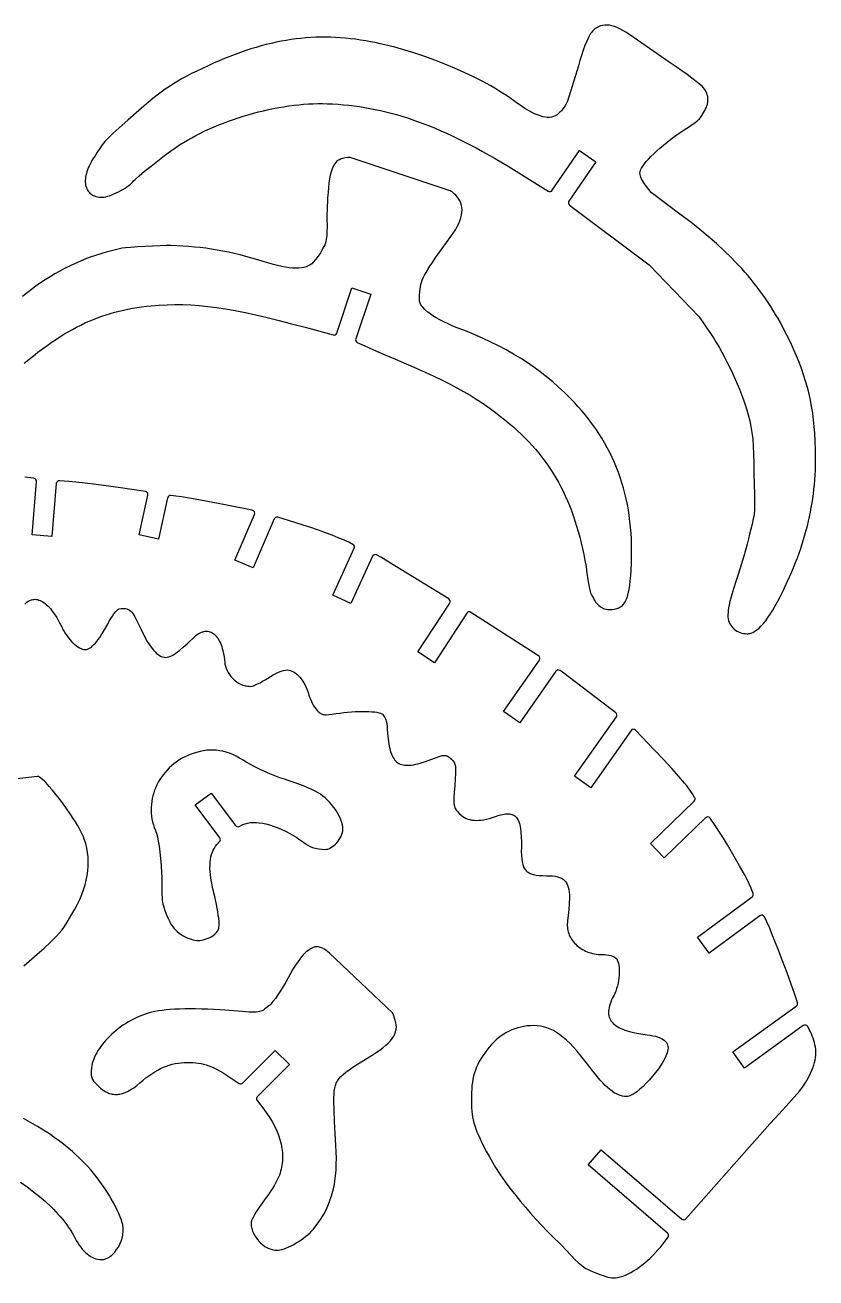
# Model space of a CAD drawing. Header units: millimetres. Extents: x 380 to 708, y 204 to 341.
# Drawn here: x 628.6 to 708.2, y 203.7 to 329.8 of the extents above; entities that cross this region are included whole.
import ezdxf

# ---------------------------------------------------------------- set-up
doc = ezdxf.new("R2010")
doc.units = ezdxf.units.MM

msp = doc.modelspace()

# ---------------------------------------------------------------- linework, layer by layer
at = {"flags": 128}
for points in [[(701.228551, 268.547797), (701.330391, 268.551619), (701.432385, 268.563136), (701.534598, 268.582429), (701.637098, 268.609574), (701.843223, 268.687741), (702.051294, 268.798267), (702.261844, 268.941781), (702.475406, 269.118914), (702.692514, 269.330297), (702.9137, 269.576558), (703.139499, 269.858328), (703.370443, 270.176238), (703.607067, 270.530917), (703.849902, 270.922995), (704.099484, 271.353102), (704.356344, 271.821869), (704.621017, 272.329925), (704.894036, 272.877901), (705.350671, 273.842775), (705.77075, 274.79281), (706.154831, 275.73061), (706.333546, 276.195737), (706.50347, 276.658783), (706.664673, 277.120074), (706.817224, 277.579936), (706.961193, 278.038694), (707.096651, 278.496674), (707.223665, 278.954202), (707.342307, 279.411604), (707.452646, 279.869206), (707.554751, 280.327333), (707.648692, 280.786311), (707.734538, 281.246466), (707.81236, 281.708124), (707.882227, 282.171611), (707.944208, 282.637252), (707.998374, 283.105373), (708.044793, 283.5763), (708.083537, 284.050359), (708.114673, 284.527876), (708.138272, 285.009176), (708.163137, 285.984429), (708.158689, 286.978726), (708.125486, 287.994672), (708.08476, 288.711069), (708.029184, 289.407513), (707.958032, 290.08671), (707.870577, 290.751367), (707.766093, 291.404188), (707.643855, 292.04788), (707.503135, 292.685149), (707.343208, 293.318701), (707.163347, 293.951241), (706.962826, 294.585476), (706.740919, 295.224111), (706.4969, 295.869853), (706.230043, 296.525408), (705.939621, 297.193481), (705.624907, 297.876778), (705.285177, 298.578005), (704.843357, 299.436657), (704.614501, 299.857213), (704.380052, 300.272259), (704.139789, 300.682047), (703.893489, 301.08683), (703.640931, 301.486859), (703.381894, 301.882386), (703.116155, 302.273663), (702.843494, 302.660944), (702.563687, 303.044479), (702.276515, 303.424521), (701.981754, 303.801322), (701.679184, 304.175134), (701.368582, 304.54621), (701.049728, 304.914801), (700.722398, 305.281159), (700.386373, 305.645537), (700.041429, 306.008187), (699.687346, 306.369361), (698.950873, 307.088289), (698.175181, 307.804338), (697.358498, 308.519525), (696.499048, 309.235867), (695.59506, 309.955382), (694.644759, 310.680085), (691.610338, 312.947907), (691.042346, 313.669992), (690.928248, 313.8251), (690.821806, 313.989243), (690.725347, 314.157437), (690.641202, 314.324701), (690.571701, 314.486052), (690.519172, 314.636507), (690.485947, 314.771084), (690.474354, 314.884799), (690.479178, 314.956631), (690.493522, 315.033878), (690.550029, 315.203853), (690.642377, 315.393195), (690.769072, 315.600376), (690.928616, 315.823866), (691.119513, 316.062136), (691.340267, 316.313656), (691.589382, 316.576898), (691.865362, 316.850331), (692.166709, 317.132427), (692.491929, 317.421656), (692.839523, 317.716489), (693.207998, 318.015397), (693.595855, 318.316851), (694.001599, 318.619321), (694.423733, 318.921277), (694.927021, 319.249759), (695.477126, 319.594925), (695.749726, 319.774858), (696.01002, 319.960273), (696.250004, 320.151609), (696.461676, 320.349302), (696.584211, 320.50087), (696.698179, 320.678746), (696.805377, 320.862041), (696.907598, 321.029865), (697.007206, 321.19221), (697.093331, 321.354458), (697.165974, 321.516359), (697.225138, 321.677665), (697.270826, 321.838126), (697.30304, 321.997496), (697.321782, 322.155523), (697.327055, 322.311961), (697.31886, 322.46656), (697.297201, 322.619071), (697.26208, 322.769246), (697.213498, 322.916836), (697.151458, 323.061592), (697.075964, 323.203265), (696.987016, 323.341607), (696.884617, 323.47637), (696.733386, 323.628385), (696.477469, 323.847887), (696.130679, 324.124516), (695.706829, 324.447914), (695.219729, 324.807721), (694.683194, 325.193579), (694.111034, 325.595128), (693.517063, 326.002009), (689.34706, 328.871666), (689.043076, 329.078982), (688.747874, 329.259928), (688.461515, 329.414502), (688.184062, 329.542702), (687.91558, 329.644524), (687.656129, 329.719967), (687.405773, 329.769028), (687.164575, 329.791704), (686.932597, 329.787993), (686.709903, 329.757893), (686.496555, 329.7014), (686.292615, 329.618512), (686.098147, 329.509228), (685.913214, 329.373543), (685.737877, 329.211457), (685.572201, 329.022965), (685.507704, 328.933136), (685.437904, 328.819361), (685.285052, 328.526841), (685.118961, 328.159142), (684.944949, 327.73), (684.768331, 327.253154), (684.594424, 326.742339), (684.428543, 326.211294), (684.276007, 325.673754), (683.188027, 322.142114), (683.096098, 321.945939), (682.983819, 321.74555), (682.855545, 321.546576), (682.715628, 321.354645), (682.568423, 321.175385), (682.418282, 321.014424), (682.269559, 320.877391), (682.126607, 320.769913), (681.949311, 320.667861), (681.764261, 320.589698), (681.570336, 320.535792), (681.366411, 320.506512), (681.151364, 320.502225), (680.92407, 320.523299), (680.683408, 320.570101), (680.428254, 320.643), (680.157484, 320.742365), (679.869976, 320.868561), (679.564606, 321.021958), (679.240251, 321.202924), (678.895788, 321.411825), (678.530094, 321.649031), (678.142046, 321.914909), (677.730519, 322.209827), (677.38648, 322.45526), (677.027543, 322.699809), (676.654421, 322.943187), (676.267827, 323.185108), (675.868472, 323.425284), (675.457071, 323.663427), (674.600978, 324.132467), (673.705246, 324.589932), (672.775578, 325.033523), (671.817673, 325.460942), (670.837233, 325.869892), (669.839958, 326.258076), (668.831548, 326.623195), (667.817705, 326.962952), (666.804129, 327.275049), (665.796521, 327.557189), (664.800581, 327.807073), (664.308768, 327.919201), (663.82201, 328.022404), (663.34102, 328.116394), (662.86651, 328.200885), (662.349419, 328.283556), (661.836309, 328.355946), (661.326802, 328.417993), (660.820519, 328.469632), (660.317085, 328.5108), (659.81612, 328.541433), (659.317248, 328.561468), (658.820092, 328.57084), (658.324272, 328.569488), (657.829413, 328.557347), (657.335136, 328.534353), (656.841064, 328.500442), (656.346819, 328.455553), (655.852024, 328.39962), (655.356301, 328.33258), (654.859273, 328.254369), (654.360562, 328.164925), (653.859791, 328.064183), (653.356582, 327.952081), (652.850557, 327.828553), (652.341339, 327.693537), (651.828551, 327.54697), (651.311815, 327.388787), (650.790753, 327.218925), (650.264988, 327.037321), (649.734142, 326.84391), (649.197838, 326.63863), (648.655698, 326.421417), (648.107344, 326.192207), (647.5524, 325.950937), (646.990488, 325.697543), (646.421229, 325.431961), (645.85912, 325.161985), (645.335017, 324.902277), (644.843448, 324.649028), (644.378944, 324.398427), (643.936035, 324.146664), (643.509249, 323.88993), (643.093118, 323.624415), (642.682169, 323.346308), (642.270933, 323.051801), (641.853939, 322.737083), (641.425718, 322.398344), (640.980798, 322.031775), (640.513709, 321.633565), (640.018982, 321.199905), (638.924727, 320.210994), (638.355354, 319.709139), (637.735298, 319.174331), (637.426573, 318.900514), (637.129547, 318.62559), (636.852345, 318.351937), (636.603089, 318.081933), (636.473487, 317.923715), (636.34403, 317.74981), (636.088284, 317.373588), (635.841323, 316.990556), (635.608615, 316.638002), (635.467683, 316.426389), (635.337893, 316.217218), (635.219194, 316.010771), (635.111535, 315.807327), (635.014864, 315.607168), (634.929132, 315.410574), (634.854285, 315.217824), (634.790273, 315.029199), (634.737045, 314.84498), (634.694549, 314.665447), (634.662734, 314.49088), (634.641549, 314.321559), (634.630942, 314.157765), (634.630863, 313.999779), (634.64126, 313.84788), (634.662081, 313.702348), (634.693276, 313.563465), (634.734793, 313.431511), (634.786581, 313.306765), (634.848588, 313.189509), (634.920764, 313.080022), (635.003057, 312.978585), (635.095416, 312.885478), (635.19779, 312.800982), (635.310126, 312.725376), (635.432375, 312.658942), (635.564484, 312.601959), (635.706403, 312.554708), (635.85808, 312.51747), (636.019464, 312.490524), (636.190504, 312.47415), (636.371148, 312.46863), (636.516872, 312.479319), (636.685321, 312.510154), (636.872889, 312.55929), (637.075968, 312.624881), (637.290952, 312.705081), (637.514232, 312.798044), (637.742202, 312.901924), (637.971254, 313.014875), (638.197781, 313.135052), (638.418176, 313.260608), (638.628833, 313.389698), (638.826142, 313.520476), (639.006498, 313.651096), (639.166293, 313.779712), (639.30192, 313.904478), (639.409771, 314.023549), (639.496722, 314.117506), (639.636689, 314.25055), (640.051143, 314.614299), (640.604081, 315.075612), (641.24645, 315.595301), (641.929197, 316.134182), (642.603271, 316.653069), (643.219618, 317.112776), (643.729186, 317.474117), (644.114235, 317.728732), (644.512128, 317.9778), (644.922171, 318.221122), (645.343674, 318.458497), (645.775944, 318.689726), (646.218288, 318.914608), (646.670017, 319.132945), (647.130436, 319.344536), (647.598855, 319.549182), (648.074581, 319.746683), (648.556924, 319.936839), (649.045189, 320.11945), (649.538687, 320.294317), (650.036724, 320.46124), (650.53861, 320.620019), (651.043651, 320.770454), (651.551157, 320.912346), (652.060435, 321.045494), (652.570793, 321.1697), (653.08154, 321.284763), (653.591983, 321.390484), (654.10143, 321.486662), (654.609191, 321.573098), (655.114572, 321.649593), (655.616882, 321.715946), (656.115429, 321.771958), (656.60952, 321.817429), (657.098465, 321.85216), (657.581571, 321.875949), (658.058147, 321.888599), (658.5275, 321.889908), (658.988938, 321.879678), (659.534947, 321.855728), (660.077815, 321.822263), (660.618008, 321.779124), (661.155995, 321.726148), (661.69224, 321.663175), (662.227211, 321.590043), (662.761375, 321.506593), (663.295199, 321.412664), (663.829149, 321.308093), (664.363692, 321.192721), (664.899294, 321.066387), (665.436423, 320.928929), (665.975546, 320.780187), (666.517128, 320.62), (667.061637, 320.448207), (667.609539, 320.264647), (668.161302, 320.06916), (668.717392, 319.861584), (669.278275, 319.641758), (669.844419, 319.409522), (670.416291, 319.164714), (670.994356, 318.907174), (671.579082, 318.636742), (672.170936, 318.353255), (672.770384, 318.056553), (673.377892, 317.746476), (673.993929, 317.422862), (674.61896, 317.085551), (675.897873, 316.369192), (677.218366, 315.596112), (681.236231, 313.081666, 0.402623), (681.643163, 313.166847), (684.378231, 317.173963), (686.030121, 316.046461), (683.328838, 312.088843, 0.400655), (683.396158, 311.680066), (691.400396, 305.652679), (696.454072, 300.430089), (697.598681, 298.741738), (697.882588, 298.310556), (698.1664, 297.855312), (698.448772, 297.378914), (698.728358, 296.884269), (699.003813, 296.374283), (699.273789, 295.851864), (699.536942, 295.319917), (699.791925, 294.78135), (700.037392, 294.239069), (700.271998, 293.695982), (700.494397, 293.154994), (700.703243, 292.619014), (700.897189, 292.090948), (701.074891, 291.573701), (701.235002, 291.070183), (701.376176, 290.583298), (701.531724, 289.978647), (701.657889, 289.390763), (701.757531, 288.789995), (701.833515, 288.146691), (701.888702, 287.4312), (701.925955, 286.61387), (701.948135, 285.66505), (701.958106, 284.555089), (701.980758, 283.599123), (702.016255, 282.568088), (702.026965, 282.048288), (702.026661, 281.538365), (702.0106, 281.047866), (701.974042, 280.586339), (701.940841, 280.347505), (701.893963, 280.096237), (701.773111, 279.573692), (701.63935, 279.053294), (701.520546, 278.569636), (701.410242, 278.108481), (701.270211, 277.569928), (700.923843, 276.338762), (700.527201, 275.032409), (700.324326, 274.39987), (700.126041, 273.807136), (699.939922, 273.1684), (699.732601, 272.481363), (699.632357, 272.133785), (699.540453, 271.790996), (699.461435, 271.458617), (699.399852, 271.14227), (699.368449, 270.919108), (699.345746, 270.676941), (699.334676, 270.434134), (699.338172, 270.209048), (699.358299, 270.033324), (699.397783, 269.86402), (699.455277, 269.701814), (699.529434, 269.547385), (699.618906, 269.401411), (699.722346, 269.264571), (699.838406, 269.137544), (699.965739, 269.021007), (700.102998, 268.915639), (700.248836, 268.822119), (700.401904, 268.741126), (700.560856, 268.673337), (700.724344, 268.619431), (700.89102, 268.580087), (701.059538, 268.555982), (701.228551, 268.547797)], [(628.48223, 295.770105), (628.948913, 296.153084), (629.408829, 296.520507), (629.862521, 296.872644), (630.310537, 297.209764), (630.753422, 297.532137), (631.191721, 297.840031), (631.625979, 298.133716), (632.056743, 298.413461), (632.484559, 298.679535), (632.909971, 298.932207), (633.333525, 299.171747), (633.755768, 299.398425), (634.177244, 299.612508), (634.598499, 299.814267), (635.020079, 300.00397), (635.44253, 300.181888), (635.866397, 300.348288), (636.292225, 300.503441), (636.72056, 300.647615), (637.151949, 300.781081), (637.586936, 300.904106), (638.026067, 301.01696), (638.469888, 301.119913), (638.918945, 301.213234), (639.373782, 301.297192), (639.834946, 301.372056), (640.302983, 301.438095), (640.778437, 301.495579), (641.261854, 301.544777), (642.063399, 301.608499), (642.858575, 301.649697), (643.653518, 301.667515), (644.454368, 301.661096), (645.267263, 301.629583), (646.09834, 301.572119), (646.953738, 301.487847), (647.839595, 301.375912), (648.762049, 301.235456), (649.727238, 301.065622), (650.741301, 300.865554), (651.810375, 300.634395), (652.940599, 300.371288), (654.13811, 300.075377), (655.409048, 299.745804), (656.75955, 299.381714), (659.580031, 298.608626, 0.396897), (659.943438, 298.80159), (661.483408, 303.34175), (663.377422, 302.699322), (661.862019, 298.231594, 0.378669), (662.015666, 297.865079), (662.770506, 297.500568), (663.65645, 297.099484), (664.708636, 296.652869), (665.858793, 296.174884), (666.930779, 295.71994), (667.930235, 295.284982), (668.862801, 294.866958), (669.734117, 294.462816), (670.549825, 294.069503), (671.315563, 293.683966), (672.036972, 293.303152), (672.719694, 292.92401), (673.369366, 292.543485), (673.991631, 292.158526), (674.592129, 291.76608), (675.176499, 291.363094), (675.750381, 290.946515), (676.319417, 290.513291), (676.889247, 290.060369), (677.316358, 289.707156), (677.730453, 289.350431), (678.131724, 288.989848), (678.520362, 288.62506), (678.89656, 288.255719), (679.260509, 287.881478), (679.612402, 287.501992), (679.952429, 287.116911), (680.280783, 286.725891), (680.597655, 286.328582), (680.903238, 285.92464), (681.197724, 285.513715), (681.481304, 285.095462), (681.754169, 284.669533), (682.016513, 284.235582), (682.268526, 283.793261), (682.510401, 283.342223), (682.74233, 282.882121), (682.964504, 282.412609), (683.177115, 281.933339), (683.380355, 281.443964), (683.574416, 280.944137), (683.759489, 280.433512), (683.935768, 279.91174), (684.103442, 279.378475), (684.262705, 278.833371), (684.413748, 278.27608), (684.556763, 277.706254), (684.691942, 277.123548), (684.819477, 276.527613), (684.939559, 275.918104), (685.05238, 275.294672), (685.145743, 274.653709), (685.236398, 273.960263), (685.288621, 273.612056), (685.349662, 273.272564), (685.422684, 272.949065), (685.510853, 272.648839), (685.566539, 272.516928), (685.639321, 272.380184), (685.786863, 272.119672), (685.869817, 271.970193), (685.957182, 271.831416), (686.049006, 271.703314), (686.145337, 271.585858), (686.246222, 271.47902), (686.351708, 271.382771), (686.461842, 271.297084), (686.576673, 271.22193), (686.696248, 271.15728), (686.820613, 271.103107), (686.949817, 271.059382), (687.083906, 271.026076), (687.222929, 271.003163), (687.366932, 270.990612), (687.515963, 270.988397), (687.67007, 270.996489)], [(628.534524, 271.536802), (628.646181, 271.640672), (628.75948, 271.731662), (628.874337, 271.809814), (628.990669, 271.875173), (629.10839, 271.927783), (629.227416, 271.967688), (629.347664, 271.994933), (629.469049, 272.00956), (629.591487, 272.011615), (629.714893, 272.001141), (629.839183, 271.978183), (629.964274, 271.942784), (630.09008, 271.894989), (630.216518, 271.834842), (630.343504, 271.762386), (630.470952, 271.677666), (630.59878, 271.580726), (630.726902, 271.47161), (630.855234, 271.350362), (630.983693, 271.217027), (631.112193, 271.071647), (631.240652, 270.914268), (631.497105, 270.563686), (631.752378, 270.165635), (632.005797, 269.720467), (632.256689, 269.228533), (632.378394, 268.990305), (632.508466, 268.760404), (632.645883, 268.539801), (632.789627, 268.329469), (632.938677, 268.130379), (633.092015, 267.943503), (633.248619, 267.769813), (633.407471, 267.61028), (633.567551, 267.465876), (633.727839, 267.337573), (633.887315, 267.226343), (634.04496, 267.133158), (634.199754, 267.058989), (634.350677, 267.004808), (634.496709, 266.971587), (634.636832, 266.960297), (634.748904, 266.970474), (634.865093, 267.000964), (634.985341, 267.0517), (635.109591, 267.122621), (635.237789, 267.21366), (635.369876, 267.324755), (635.505797, 267.45584), (635.645495, 267.606852), (635.788913, 267.777727), (635.935995, 267.968399), (636.086686, 268.178806), (636.240927, 268.408882), (636.559836, 268.927787), (636.892273, 269.5246), (637.046779, 269.805377), (637.205265, 270.075859), (637.363581, 270.328232), (637.517579, 270.554683), (637.66311, 270.747398), (637.796024, 270.898566), (637.912172, 271.000373), (637.962663, 271.030324), (638.007406, 271.045005), (638.243559, 271.075481), (638.453632, 271.086131), (638.640393, 271.076727), (638.806614, 271.047039), (638.955063, 270.996841), (639.088511, 270.925903), (639.209728, 270.833998), (639.321483, 270.720897), (639.426546, 270.586371), (639.527687, 270.430193), (639.627676, 270.252134), (639.729282, 270.051967), (639.948428, 269.58439), (640.207283, 269.025638), (640.374738, 268.681054), (640.540803, 268.358378), (640.705439, 268.057658), (640.868603, 267.778941), (641.030256, 267.522273), (641.190357, 267.287701), (641.348865, 267.075271), (641.505739, 266.885031), (641.660939, 266.717027), (641.814424, 266.571306), (641.966153, 266.447914), (642.116086, 266.346899), (642.264181, 266.268307), (642.410399, 266.212185), (642.554698, 266.178579), (642.697037, 266.167536), (642.861626, 266.181122), (643.030319, 266.219937), (643.202811, 266.281946), (643.378797, 266.365115), (643.557971, 266.467409), (643.740029, 266.586793), (643.924665, 266.721231), (644.111574, 266.86869), (644.49099, 267.194527), (644.875836, 267.548024), (645.65205, 268.272885), (645.787384, 268.388823), (645.921888, 268.49038), (646.05538, 268.577726), (646.187676, 268.651034), (646.318594, 268.710476), (646.447949, 268.756224), (646.575559, 268.78845), (646.701241, 268.807325), (646.824811, 268.813022), (646.946088, 268.805713), (647.064887, 268.785569), (647.181025, 268.752763), (647.294319, 268.707466), (647.404587, 268.649851), (647.511645, 268.580089), (647.61531, 268.498352), (647.715399, 268.404812), (647.811729, 268.299642), (647.904117, 268.183013), (647.992379, 268.055096), (648.076333, 267.916065), (648.155795, 267.766091), (648.230583, 267.605345), (648.300512, 267.434001), (648.365402, 267.252229), (648.425067, 267.060202), (648.479325, 266.858092), (648.527993, 266.64607), (648.570888, 266.424309), (648.607826, 266.19298), (648.663102, 265.702308), (648.690844, 265.497211), (648.739862, 265.287736), (648.809477, 265.076313), (648.899009, 264.865372), (649.007781, 264.657342), (649.135112, 264.454654), (649.280325, 264.259738), (649.44274, 264.075022), (649.621678, 263.902938), (649.81646, 263.745915), (650.026408, 263.606383), (650.250843, 263.486772), (650.489085, 263.389511), (650.740455, 263.317031), (650.870851, 263.290842), (651.004275, 263.27176), (651.140642, 263.260088), (651.279866, 263.25613), (651.40068, 263.273006), (651.562641, 263.321372), (651.75868, 263.397837), (651.981732, 263.49901), (652.224731, 263.621499), (652.480609, 263.761913), (652.742301, 263.916862), (653.00274, 264.082953), (653.267792, 264.249045), (653.542705, 264.403993), (653.819486, 264.544408), (654.090141, 264.666897), (654.346678, 264.76807), (654.581101, 264.844535), (654.785418, 264.892901), (654.951636, 264.909776), (655.112814, 264.897088), (655.275433, 264.859774), (655.438514, 264.798959), (655.601075, 264.715772), (655.762134, 264.611336), (655.92071, 264.486779), (656.075822, 264.343227), (656.226489, 264.181806), (656.371729, 264.003641), (656.510561, 263.80986), (656.642004, 263.601588), (656.765077, 263.379951), (656.878798, 263.146075), (656.982186, 262.901087), (657.074259, 262.646113), (657.154037, 262.382278), (657.220471, 262.169036), (657.303964, 261.948584), (657.401149, 261.727286), (657.50866, 261.511506), (657.623132, 261.307607), (657.741199, 261.121953), (657.859495, 260.960906), (657.974655, 260.83083), (658.145002, 260.671488), (658.225932, 260.606517), (658.306392, 260.550948), (658.388149, 260.50448), (658.472973, 260.466815), (658.562631, 260.437652), (658.658893, 260.416692), (658.763526, 260.403636), (658.8783, 260.398185), (659.145343, 260.408898), (659.47417, 260.446435), (659.878928, 260.508401), (660.26162, 260.566454), (660.647972, 260.616034), (661.034675, 260.657119), (661.41842, 260.689689), (661.7959, 260.713722), (662.163805, 260.729198), (662.518828, 260.736093), (662.85766, 260.734388), (663.176992, 260.724061), (663.473516, 260.705091), (663.743924, 260.677456), (663.984907, 260.641136), (664.193157, 260.596108), (664.365364, 260.542352), (664.498222, 260.479846), (664.548861, 260.445305), (664.588421, 260.408569), (664.668357, 260.311124), (664.737428, 260.209928), (664.796577, 260.104667), (664.846748, 259.995026), (664.888884, 259.880691), (664.923929, 259.761346), (664.976517, 259.506371), (665.01206, 259.227585), (665.038103, 258.922469), (665.091882, 258.223185), (665.151761, 257.693623), (665.230432, 257.220208), (665.277437, 257.004219), (665.329887, 256.801865), (665.38803, 256.613009), (665.452116, 256.437518), (665.522393, 256.275258), (665.599109, 256.126093), (665.682514, 255.98989), (665.772857, 255.866515), (665.870386, 255.755832), (665.97535, 255.657708), (666.087998, 255.572008), (666.208579, 255.498598), (666.337342, 255.437344), (666.474535, 255.38811), (666.620407, 255.350763), (666.775207, 255.325168), (666.939184, 255.311191), (667.112587, 255.308697), (667.295664, 255.317553), (667.488665, 255.337623), (667.691837, 255.368774), (667.905431, 255.410871), (668.129694, 255.463779), (668.364876, 255.527364), (668.868991, 255.686029), (669.419765, 255.885791), (669.902504, 256.068591), (670.274963, 256.200085), (670.559638, 256.281022), (670.676087, 256.302766), (670.779026, 256.312152), (670.871267, 256.309274), (670.955621, 256.294227), (671.034902, 256.267102), (671.11192, 256.227995), (671.270417, 256.114208), (671.453608, 255.953614), (671.621626, 255.789044), (671.689946, 255.707712), (671.748351, 255.623093), (671.797248, 255.532245), (671.837047, 255.432228), (671.868153, 255.3201), (671.890976, 255.192919), (671.905924, 255.047744), (671.913404, 254.881634), (671.907592, 254.474842), (671.876804, 253.949011), (671.824303, 253.280611), (671.768914, 252.584787), (671.736711, 252.045126), (671.730895, 251.824638), (671.732786, 251.632128), (671.743018, 251.463911), (671.762229, 251.316297), (671.791055, 251.1856), (671.830132, 251.068133), (671.880098, 250.960208), (671.941588, 250.858138), (672.015238, 250.758235), (672.101686, 250.656813), (672.31552, 250.434662), (672.467472, 250.29493), (672.627596, 250.171695), (672.796258, 250.064928), (672.973826, 249.974603), (673.160669, 249.900692), (673.357152, 249.843167), (673.563644, 249.802), (673.780513, 249.777164), (674.008126, 249.768632), (674.24685, 249.776376), (674.497054, 249.800367), (674.759104, 249.84058), (675.033368, 249.896985), (675.320214, 249.969556), (675.620009, 250.058265), (675.933121, 250.163083), (676.306256, 250.283738), (676.645576, 250.369195), (676.802942, 250.398261), (676.952318, 250.417971), (677.093858, 250.42814), (677.227717, 250.428584), (677.354049, 250.419116), (677.473008, 250.399551), (677.58475, 250.369705), (677.689429, 250.329392), (677.787199, 250.278427), (677.878215, 250.216624), (677.962631, 250.143798), (678.040602, 250.059764), (678.112281, 249.964336), (678.177825, 249.85733), (678.237387, 249.73856), (678.291121, 249.607841), (678.339183, 249.464987), (678.381726, 249.309814), (678.418905, 249.142136), (678.450875, 248.961767), (678.499805, 248.562218), (678.529752, 248.109685), (678.54195, 247.602685), (678.537637, 247.039737), (678.534672, 246.622599), (678.544974, 246.246675), (678.570307, 245.909993), (678.612435, 245.610578), (678.673122, 245.346458), (678.710976, 245.227016), (678.754131, 245.115658), (678.802807, 245.012137), (678.857226, 244.916205), (678.917607, 244.827618), (678.98417, 244.746127), (679.057137, 244.671486), (679.136728, 244.603448), (679.223163, 244.541767), (679.316663, 244.486196), (679.417448, 244.436489), (679.525738, 244.392398), (679.765717, 244.320079), (680.038365, 244.267266), (680.345444, 244.231986), (680.688718, 244.212265), (681.06995, 244.20613), (681.386667, 244.199832), (681.675678, 244.180288), (681.937988, 244.146525), (682.1746, 244.09757), (682.386517, 244.032451), (682.574742, 243.950194), (682.74028, 243.849826), (682.884132, 243.730374), (683.007303, 243.590865), (683.110796, 243.430326), (683.195615, 243.247784), (683.262762, 243.042266), (683.31324, 242.812799), (683.348054, 242.55841), (683.368207, 242.278125), (683.374702, 241.970973), (683.360572, 241.414134), (683.322101, 240.798908), (683.265163, 240.200061), (683.195634, 239.692362), (683.17241, 239.522332), (683.160252, 239.35385), (683.158904, 239.187169), (683.16811, 239.02254), (683.187615, 238.860216), (683.217161, 238.700449), (683.256495, 238.54349), (683.305358, 238.389593), (683.363496, 238.239007), (683.430653, 238.091987), (683.506572, 237.948784), (683.590997, 237.80965), (683.683673, 237.674836), (683.784343, 237.544596), (683.892752, 237.419181), (684.008643, 237.298843), (684.131761, 237.183835), (684.261849, 237.074407), (684.398652, 236.970814), (684.541914, 236.873305), (684.691378, 236.782134), (684.846789, 236.697553), (685.00789, 236.619813), (685.174426, 236.549168), (685.346141, 236.485867), (685.522778, 236.430165), (685.704082, 236.382312), (685.889797, 236.342562), (686.079667, 236.311165), (686.273436, 236.288374), (686.470847, 236.274442), (686.671645, 236.269619), (686.910934, 236.261997), (687.139941, 236.240252), (687.355026, 236.205404), (687.55255, 236.158477), (687.728872, 236.10049), (687.880354, 236.032467), (688.003355, 235.955427), (688.094235, 235.870392), (688.179426, 235.742849), (688.250061, 235.585467), (688.30637, 235.401593), (688.34858, 235.194574), (688.376919, 234.967756), (688.391617, 234.724485), (688.392902, 234.468107), (688.381001, 234.20197), (688.356144, 233.929419), (688.318558, 233.653802), (688.268472, 233.378463), (688.206114, 233.10675), (688.131713, 232.842009), (688.045497, 232.587587), (687.947695, 232.346829), (687.838534, 232.123083), (687.727111, 231.90661), (687.628781, 231.697217), (687.543632, 231.494799), (687.471752, 231.299252), (687.413232, 231.110473), (687.368161, 230.928357), (687.336627, 230.7528), (687.31872, 230.583698), (687.314528, 230.420948), (687.324142, 230.264445), (687.347651, 230.114085), (687.385142, 229.969764), (687.436707, 229.831379), (687.502433, 229.698824), (687.58241, 229.571997), (687.676728, 229.450793), (687.785474, 229.335107), (687.90874, 229.224837), (688.046612, 229.119878), (688.199182, 229.020125), (688.366538, 228.925476), (688.548769, 228.835825), (688.745964, 228.751069), (688.958213, 228.671105), (689.185605, 228.595826), (689.428229, 228.525131), (689.686173, 228.458915), (689.959528, 228.397073), (690.552825, 228.286098), (691.208833, 228.191373), (691.507572, 228.148581), (691.782391, 228.098604), (692.033538, 228.041242), (692.261259, 227.976295), (692.465799, 227.903565), (692.647407, 227.822851), (692.806328, 227.733954), (692.942809, 227.636673), (693.057096, 227.530811), (693.149436, 227.416165), (693.220074, 227.292538), (693.269258, 227.159729), (693.297235, 227.017539), (693.30425, 226.865768), (693.290549, 226.704217), (693.256381, 226.532685), (693.212278, 226.379251), (693.155533, 226.218635), (693.086861, 226.051628), (693.00698, 225.879021), (692.816456, 225.520166), (692.589694, 225.148394), (692.332429, 224.770027), (692.050394, 224.391388), (691.749322, 224.0188), (691.434948, 223.658587), (691.113004, 223.317071), (690.789225, 223.000576), (690.469344, 222.715425), (690.159095, 222.467941), (689.864212, 222.264446), (689.724324, 222.18117), (689.590428, 222.111264), (689.46324, 222.055516), (689.343477, 222.014718), (689.231855, 221.989659), (689.129092, 221.98113), (688.927906, 221.991266), (688.726313, 222.022179), (688.523383, 222.074623), (688.318185, 222.149355), (688.10979, 222.247132), (687.897266, 222.368708), (687.679684, 222.514839), (687.456114, 222.686283), (687.225625, 222.883794), (686.987286, 223.108129), (686.740168, 223.360044), (686.483339, 223.640293), (686.215871, 223.949635), (685.936833, 224.288823), (685.645293, 224.658615), (685.340323, 225.059766), (684.933889, 225.592089), (684.542011, 226.082364), (684.163249, 226.531639), (683.796165, 226.940965), (683.43932, 227.311392), (683.091276, 227.64397), (682.750592, 227.939749), (682.415832, 228.199779), (682.085555, 228.42511), (681.758323, 228.616793), (681.432697, 228.775877), (681.107239, 228.903412), (680.780509, 229.000449), (680.451069, 229.068038), (680.117479, 229.107228), (679.778303, 229.11907), (679.445343, 229.109179), (679.119279, 229.082439), (678.800171, 229.038876), (678.488075, 228.97852), (678.18305, 228.901399), (677.885155, 228.80754), (677.594448, 228.696973), (677.310986, 228.569725), (677.034829, 228.425825), (676.766035, 228.2653), (676.504661, 228.088179), (676.250767, 227.894491), (676.00441, 227.684263), (675.765648, 227.457524), (675.534541, 227.214302), (675.311146, 226.954626), (675.068843, 226.650782), (674.846993, 226.35492), (674.64492, 226.065185), (674.461947, 225.779723), (674.297399, 225.496676), (674.150599, 225.214192), (674.020871, 224.930414), (673.907541, 224.643487), (673.80993, 224.351556), (673.727364, 224.052767), (673.659166, 223.745263), (673.60466, 223.42719), (673.563171, 223.096692), (673.534022, 222.751915), (673.516537, 222.391004), (673.510041, 222.012102), (673.517099, 221.208697), (673.530307, 220.854816), (673.552013, 220.525315), (673.583751, 220.214566), (673.627057, 219.916945), (673.683464, 219.626823), (673.754508, 219.338576), (673.841723, 219.046575), (673.946644, 218.745196), (674.070805, 218.428811), (674.21574, 218.091794), (674.382985, 217.728519), (674.574074, 217.333359), (675.033921, 216.42488), (675.312909, 215.904067), (675.617924, 215.373399), (675.948531, 214.833426), (676.304291, 214.284694), (676.684768, 213.727753), (677.089523, 213.163151), (677.51812, 212.591436), (677.970122, 212.013157), (678.445091, 211.428863), (678.94259, 210.839101), (679.462181, 210.24442), (680.003428, 209.645368), (680.565894, 209.042495), (681.149139, 208.436348), (681.752729, 207.827475), (682.376225, 207.216426), (682.669061, 206.923143), (682.973096, 206.604297), (683.606992, 205.932806), (683.932966, 205.601606), (684.262367, 205.287731), (684.593252, 205.001903), (684.758644, 204.872859), (684.923678, 204.754846), (685.045812, 204.67957), (685.180542, 204.6091), (685.47293, 204.479614), (685.771115, 204.360452), (686.04537, 204.245674), (686.28384, 204.143274), (686.531723, 204.047514), (686.781778, 203.960506), (687.026761, 203.884364), (687.25943, 203.8212), (687.472543, 203.773124), (687.658858, 203.742251), (687.811131, 203.730691), (688.027592, 203.741064), (688.257341, 203.775375), (688.49892, 203.832749), (688.750871, 203.912312), (689.011738, 204.013186), (689.280064, 204.134497), (689.55439, 204.27537), (689.833261, 204.434928), (690.115217, 204.612297), (690.398804, 204.8066), (690.682562, 205.016963), (690.965034, 205.242509), (691.244765, 205.482364), (691.520295, 205.735652), (691.790168, 206.001498), (692.052927, 206.279025), (692.320091, 206.578071), (692.568605, 206.869262), (692.793082, 207.145352), (692.988135, 207.399096), (693.306771, 207.844816, 0.388382), (693.258187, 208.246864), (685.258684, 215.117595), (686.561798, 216.634794), (694.690147, 209.653398, 0.409892), (695.11028, 209.682169), (703.067075, 218.673839), (703.556728, 219.223339), (704.086088, 219.798074), (705.199593, 220.99834), (705.751573, 221.611416), (706.278926, 222.224815), (706.528342, 222.52969), (706.76557, 222.832311), (706.9886, 223.1319), (707.195421, 223.427677), (707.331133, 223.656278), (707.45997, 223.912977), (707.698429, 224.413655), (707.799473, 224.631367), (707.893738, 224.872458), (707.979161, 225.128936), (708.053679, 225.392807), (708.115229, 225.656079), (708.161747, 225.91076), (708.191171, 226.148856), (708.201438, 226.362374), (708.194221, 226.54897), (708.17335, 226.749492), (708.139992, 226.960842), (708.095315, 227.179918), (708.040486, 227.403621), (707.976674, 227.62885), (707.905047, 227.852504), (707.826771, 228.071482), (707.743016, 228.282686), (707.654948, 228.483013), (707.563736, 228.669364), (707.36686, 229.026981, 0.450526), (706.928375, 229.125482), (701.014452, 224.853175), (699.843266, 226.474385), (706.219751, 231.080854, 0.313901), (706.333088, 231.404476), (706.266966, 231.642043), (706.041524, 232.33506), (705.705614, 233.293189), (705.29182, 234.428357), (704.832728, 235.652492), (704.360922, 236.87752), (703.908988, 238.015368), (703.50951, 238.977963), (703.252406, 239.562954), (703.006637, 240.059621, 0.466565), (702.55983, 240.16811), (697.454441, 236.407344), (696.268267, 238.017621), (701.768847, 242.069495, 0.332294), (701.873004, 242.413158), (701.747826, 242.758928), (701.671093, 242.945066), (701.463001, 243.396907), (701.191708, 243.938448), (700.868774, 244.550028), (700.505758, 245.211987), (700.114219, 245.904662), (699.705717, 246.608392), (699.29181, 247.303516), (698.884059, 247.970371), (698.494023, 248.589297), (698.13326, 249.140632), (697.544823, 249.994203, 0.464059), (697.088836, 250.039155), (692.932581, 246.003302), (691.539303, 247.438146), (695.940144, 251.711499, 0.35021), (695.987324, 252.082855), (695.762235, 252.452173), (695.613096, 252.672483), (695.432011, 252.920997), (695.219416, 253.197182), (694.975749, 253.500504), (694.396941, 254.186424), (693.69908, 254.974491), (692.885655, 255.860434), (691.96016, 256.839984), (690.041873, 258.845473, 0.472499), (689.579666, 258.810653), (685.535685, 253.058864), (683.899594, 254.209171), (688.100923, 260.184756, 0.403628), (688.036843, 260.596297), (682.669146, 264.668955), (682.434562, 264.846311, 0.425361), (682.007649, 264.778732), (678.382634, 259.586047), (676.742708, 260.73088), (680.354608, 265.904777, 0.425836), (680.270491, 266.329084), (674.202479, 270.217906), (673.456808, 270.70096, 0.413194), (673.042484, 270.61316), (669.785236, 265.623241), (668.110468, 266.716472), (671.320566, 271.634158, 0.421922), (671.226686, 272.053575), (665.206646, 275.761665), (664.620642, 276.123481), (664.442311, 276.229078), (663.959985, 276.481462, 0.42943), (663.548259, 276.340828), (661.37187, 271.600509), (659.554284, 272.435004), (661.71615, 277.143691, 0.403785), (661.578347, 277.536856), (661.160258, 277.747211), (660.685931, 277.961811), (660.105073, 278.210217), (659.478779, 278.46188), (658.808949, 278.716131), (658.097483, 278.972305), (657.34628, 279.229733), (656.557241, 279.487748), (655.732266, 279.745684), (654.002828, 280.263482, 0.381369), (653.640972, 280.094109), (651.53529, 275.173278), (649.696561, 275.960092), (651.662649, 280.554702, 0.474666), (651.447154, 280.966598), (648.880019, 281.493473), (647.28756, 281.797363), (645.704504, 282.080258), (644.320443, 282.307124), (643.762283, 282.388598), (643.251079, 282.452108, 0.386363), (642.921299, 282.219753), (641.990713, 278.050796), (640.038751, 278.486509), (640.932628, 282.491011, 0.433625), (640.685792, 282.852827), (639.322983, 283.064095), (638.188791, 283.227497), (636.959891, 283.394624), (635.733104, 283.551932), (634.605251, 283.685879), (633.673152, 283.782922), (632.96895, 283.854915), (632.036998, 283.935417, 0.414962), (631.712228, 283.661584), (631.266148, 278.338847), (629.273134, 278.505875), (629.722005, 283.861907, 0.404097), (629.458454, 284.184865), (628.534408, 284.29467)], [(646.020927, 237.677615), (646.155931, 237.685479), (646.322109, 237.708866), (646.51041, 237.747469), (646.71178, 237.800984), (646.917167, 237.869103), (647.117518, 237.95152), (647.30378, 238.047929), (647.466901, 238.158024), (647.681464, 238.335225), (647.846495, 238.497284), (647.911903, 238.577056), (647.966687, 238.658349), (648.011435, 238.742931), (648.046733, 238.83257), (648.073168, 238.929034), (648.091326, 239.034093), (648.101794, 239.149515), (648.105159, 239.277068), (648.092926, 239.575641), (648.059319, 239.943962), (648.024581, 240.224003), (647.974626, 240.553064), (647.838458, 241.310046), (647.669598, 242.118502), (647.486832, 242.882028), (647.397788, 243.251677), (647.324218, 243.612087), (647.266063, 243.962623), (647.223266, 244.302647), (647.195771, 244.631523), (647.18352, 244.948614), (647.186455, 245.253284), (647.204521, 245.544897), (647.237658, 245.822815), (647.285811, 246.086403), (647.348922, 246.335024), (647.426934, 246.568041), (647.519789, 246.784819), (647.62743, 246.98472), (647.7498, 247.167107), (647.886843, 247.331346), (648.154752, 247.634774, 0.354943), (648.170319, 248.012729), (645.703994, 251.318502), (647.307016, 252.514462), (649.739647, 249.253851, 0.357718), (650.109053, 249.162373), (650.482656, 249.340232), (650.722124, 249.427676), (650.975177, 249.494198), (651.242269, 249.539182), (651.523853, 249.562013), (651.820382, 249.562074), (652.132311, 249.53875), (652.460091, 249.491424), (652.804178, 249.419482), (653.165023, 249.322307), (653.543081, 249.199283), (653.938805, 249.049795), (654.352648, 248.873226), (654.785064, 248.668961), (655.236505, 248.436385), (655.707426, 248.17488), (655.918514, 248.044287), (656.136702, 247.895347), (656.5877, 247.57283), (656.817169, 247.414452), (657.047059, 247.268127), (657.275699, 247.141456), (657.50142, 247.042038), (657.643132, 246.996667), (657.796555, 246.95997), (658.124355, 246.907599), (658.456467, 246.874928), (658.764539, 246.851964), (658.908326, 246.856182), (659.057451, 246.8882), (659.209898, 246.945539), (659.363651, 247.02572), (659.516691, 247.126264), (659.667004, 247.244692), (659.812572, 247.378525), (659.951379, 247.525284), (660.081408, 247.682489), (660.200643, 247.847663), (660.307067, 248.018326), (660.398663, 248.191999), (660.473414, 248.366203), (660.529305, 248.53846), (660.564318, 248.706289), (660.576438, 248.867212), (660.562524, 249.08892), (660.52188, 249.323062), (660.456155, 249.567218), (660.366996, 249.818966), (660.256052, 250.075885), (660.12497, 250.335555), (659.975399, 250.595553), (659.808986, 250.853458), (659.627381, 251.10685), (659.432229, 251.353306), (659.225181, 251.590407), (659.007883, 251.81573), (658.781985, 252.026854), (658.549133, 252.221358), (658.310975, 252.396821), (658.069161, 252.550822), (657.78925, 252.702195), (657.44147, 252.86971), (657.039629, 253.047818), (656.597533, 253.230974), (656.12899, 253.41363), (655.647808, 253.590242), (655.167794, 253.75526), (654.702756, 253.90314), (654.228885, 254.058127), (653.723555, 254.243518), (653.202349, 254.452336), (652.68085, 254.677606), (652.174639, 254.912354), (651.699301, 255.149604), (651.270417, 255.382383), (650.90357, 255.603713), (650.53244, 255.834719), (650.172395, 256.041314), (649.821985, 256.22374), (649.479763, 256.382239), (649.144278, 256.51705), (648.814082, 256.628417), (648.487726, 256.716578), (648.163761, 256.781777), (647.840738, 256.824253), (647.517208, 256.844249), (647.191723, 256.842004), (646.862834, 256.817761), (646.529091, 256.77176), (646.189045, 256.704243), (645.841248, 256.61545), (645.484251, 256.505623), (645.176398, 256.394555), (644.877949, 256.269303), (644.589188, 256.130439), (644.310393, 255.978537), (644.041848, 255.814171), (643.783832, 255.637915), (643.536626, 255.450343), (643.300512, 255.252029), (643.07577, 255.043546), (642.862682, 254.825468), (642.661529, 254.59837), (642.472591, 254.362824), (642.29615, 254.119405), (642.132487, 253.868686), (641.981882, 253.611242), (641.844617, 253.347646), (641.720972, 253.078472), (641.61123, 252.804294), (641.515669, 252.525685), (641.434573, 252.24322), (641.368221, 251.957472), (641.316895, 251.669015), (641.280876, 251.378423), (641.260445, 251.08627), (641.255882, 250.793129), (641.267469, 250.499575), (641.295487, 250.20618), (641.340216, 249.91352), (641.401939, 249.622167), (641.480935, 249.332696), (641.577486, 249.045681), (641.691873, 248.761695), (641.742458, 248.633708), (641.791845, 248.484194), (641.886672, 248.123011), (641.975656, 247.683007), (642.0581, 247.16904), (642.133305, 246.585968), (642.200573, 245.93865), (642.259205, 245.231946), (642.308504, 244.470714), (642.321878, 244.083063), (642.324533, 243.670201), (642.324811, 242.804545), (642.335997, 242.369603), (642.363589, 241.945151), (642.385656, 241.739649), (642.414368, 241.540116), (642.450572, 241.347668), (642.495115, 241.163422), (642.61172, 240.805109), (642.78467, 240.345848), (642.97139, 239.891944), (643.129307, 239.549699), (643.254278, 239.329823), (643.394862, 239.122814), (643.549305, 238.928855), (643.715856, 238.748126), (643.892762, 238.58081), (644.07827, 238.427089), (644.270628, 238.287145), (644.468084, 238.16116), (644.668884, 238.049314), (644.871276, 237.951792), (645.073508, 237.868774), (645.273828, 237.800442), (645.470482, 237.746978), (645.661718, 237.708564), (645.845784, 237.685383), (646.020927, 237.677615)], [(628.427766, 235.124356), (629.79518, 236.2993), (630.474208, 236.902359), (631.12475, 237.510069), (631.433393, 237.814324), (631.727782, 238.118128), (632.005536, 238.420943), (632.264279, 238.72223), (632.399821, 238.898319), (632.533002, 239.092586), (632.791551, 239.514212), (633.03847, 239.944215), (633.272303, 240.339701), (633.567304, 240.834996), (633.833609, 241.328015), (634.071182, 241.818544), (634.279987, 242.306369), (634.459989, 242.791275), (634.611151, 243.273047), (634.733439, 243.751472), (634.826815, 244.226335), (634.891245, 244.697421), (634.926693, 245.164517), (634.933122, 245.627407), (634.910498, 246.085878), (634.858784, 246.539714), (634.777945, 246.988703), (634.667944, 247.432628), (634.528747, 247.871276), (634.434973, 248.113378), (634.316693, 248.379011), (634.175536, 248.665718), (634.013131, 248.971044), (633.831106, 249.292533), (633.63109, 249.62773), (633.414711, 249.974177), (633.183597, 250.32942), (632.683681, 251.056469), (632.144368, 251.78923), (631.86401, 252.151613), (631.578688, 252.508056), (631.290031, 252.856103), (630.999668, 253.193299), (630.649313, 253.582514), (630.492397, 253.738164), (630.032567, 254.128323, 0.207466), (629.804156, 254.197601), (617.132244, 252.738481)], [(654.218752, 206.546755), (654.423417, 206.592927), (654.642791, 206.659965), (654.874196, 206.746145), (655.114952, 206.849743), (655.362379, 206.969035), (655.613799, 207.102297), (655.866532, 207.247805), (656.117898, 207.403835), (656.365218, 207.568664), (656.605813, 207.740567), (656.837004, 207.917821), (657.056111, 208.098701), (657.260454, 208.281484), (657.447355, 208.464445), (657.614134, 208.645861), (657.758112, 208.824009), (658.077385, 209.267946), (658.368738, 209.710373), (658.63278, 210.153682), (658.870118, 210.600266), (659.081361, 211.052519), (659.267115, 211.512833), (659.427988, 211.983601), (659.56459, 212.467217), (659.677526, 212.966073), (659.767406, 213.482563), (659.834836, 214.019079), (659.880426, 214.578015), (659.904781, 215.161764), (659.908512, 215.772718), (659.892224, 216.413271), (659.856526, 217.085815), (659.787864, 218.253825), (659.729186, 219.477774), (659.686722, 220.612414), (659.666699, 221.512494), (659.666747, 221.892804), (659.676866, 222.235247), (659.701012, 222.54486), (659.743137, 222.82668), (659.807194, 223.085743), (659.848682, 223.208315), (659.897136, 223.327086), (659.95305, 223.442686), (660.016918, 223.555746), (660.089233, 223.666893), (660.170491, 223.776759), (660.36181, 223.995162), (660.594827, 224.215992), (660.873496, 224.444286), (661.20177, 224.685079), (661.583602, 224.94341), (662.022945, 225.224314), (663.089979, 225.873989), (663.524802, 226.141229), (663.921382, 226.400054), (664.280382, 226.651379), (664.602466, 226.896119), (664.888295, 227.135186), (665.138533, 227.369495), (665.353842, 227.599961), (665.534885, 227.827496), (665.682324, 228.053016), (665.796823, 228.277434), (665.841927, 228.389515), (665.879044, 228.501664), (665.908258, 228.613994), (665.92965, 228.726621), (665.943304, 228.839657), (665.949303, 228.953217), (665.938667, 229.182368), (665.898403, 229.414988), (665.829175, 229.65199), (665.780519, 229.827332), (665.736209, 230.014053), (665.708567, 230.109741), (665.67347, 230.205948), (665.628073, 230.301897), (665.569528, 230.396813), (659.202358, 236.400922), (659.046865, 236.527554), (658.881695, 236.668282), (658.710999, 236.799435), (658.624875, 236.854024), (658.538925, 236.897343), (658.309851, 236.985145), (658.109526, 237.036875), (658.016897, 237.049126), (657.92756, 237.052252), (657.840216, 237.04622), (657.753565, 237.030994), (657.66631, 237.006539), (657.577152, 236.972819), (657.38793, 236.877444), (657.175511, 236.744588), (656.929506, 236.573968), (656.842047, 236.505034), (656.746619, 236.417506), (656.535255, 236.191485), (656.302218, 235.905535), (656.054312, 235.569286), (655.798341, 235.192368), (655.541108, 234.784411), (655.289417, 234.355044), (655.050073, 233.913897), (654.813207, 233.477457), (654.558523, 233.041932), (654.294005, 232.618882), (654.027637, 232.219868), (653.767404, 231.856451), (653.521291, 231.54019), (653.297281, 231.282645), (653.196061, 231.179505), (653.10336, 231.095378), (652.816782, 230.859464), (652.690189, 230.764782), (652.567976, 230.684651), (652.445078, 230.618349), (652.316431, 230.565152), (652.176971, 230.524336), (652.021634, 230.495178), (651.845357, 230.476954), (651.643074, 230.46894), (651.409723, 230.470414), (651.140238, 230.480651), (650.472615, 230.52452), (649.599691, 230.594761), (648.219818, 230.695411), (646.930346, 230.762797), (646.32083, 230.784034), (645.735497, 230.796979), (645.174874, 230.801639), (644.63949, 230.798021), (644.129871, 230.786134), (643.646546, 230.765985), (643.190042, 230.737583), (642.760886, 230.700935), (642.359607, 230.656048), (641.986731, 230.602931), (641.642787, 230.541592), (641.328302, 230.472038), (641.050904, 230.398312), (640.774829, 230.314063), (640.500508, 230.219689), (640.228372, 230.115586), (639.958852, 230.002152), (639.692378, 229.879784), (639.429382, 229.74888), (639.170295, 229.609835), (638.915547, 229.463049), (638.665569, 229.308918), (638.420792, 229.147839), (638.181647, 228.980209), (637.948564, 228.806426), (637.721976, 228.626886), (637.502312, 228.441988), (637.290003, 228.252128), (637.08548, 228.057704), (636.889175, 227.859113), (636.701517, 227.656751), (636.522939, 227.451017), (636.35387, 227.242307), (636.194742, 227.031019), (636.045985, 226.817549), (635.90803, 226.602296), (635.781309, 226.385656), (635.666252, 226.168027), (635.56329, 225.949805), (635.472853, 225.731389), (635.395373, 225.513175), (635.331281, 225.29556), (635.281007, 225.078942), (635.244982, 224.863718), (635.212341, 224.566998), (635.204035, 224.314582), (635.21041, 224.201203), (635.224553, 224.094358), (635.247025, 223.992533), (635.278388, 223.894215), (635.319203, 223.79789), (635.37003, 223.702043), (635.431433, 223.605161), (635.503971, 223.50573), (635.684701, 223.293164), (635.916711, 223.052235), (636.148355, 222.837206), (636.382479, 222.653177), (636.619439, 222.500174), (636.859589, 222.378222), (636.980971, 222.328897), (637.103284, 222.287345), (637.226572, 222.253568), (637.350879, 222.227569), (637.47625, 222.209351), (637.60273, 222.198917), (637.730362, 222.196271), (637.859191, 222.201415), (637.989261, 222.214354), (638.120616, 222.235088), (638.387362, 222.299961), (638.659783, 222.396057), (638.938234, 222.523403), (639.22307, 222.682022), (639.514646, 222.87194), (639.813317, 223.093182), (640.119438, 223.345771), (640.431655, 223.608802), (640.7382, 223.852298), (641.039919, 224.076625), (641.33766, 224.282149), (641.632269, 224.469234), (641.924592, 224.638248), (642.215476, 224.789555), (642.505768, 224.923522), (642.796314, 225.040515), (643.087961, 225.140899), (643.381555, 225.22504), (643.677944, 225.293304), (643.977974, 225.346056), (644.282491, 225.383663), (644.592342, 225.40649), (644.908373, 225.414903), (645.199597, 225.411309), (645.481397, 225.39768), (645.755369, 225.373447), (646.02311, 225.338038), (646.286215, 225.290882), (646.54628, 225.23141), (646.804903, 225.159049), (647.063679, 225.073231), (647.324204, 224.973383), (647.588075, 224.858935), (647.856888, 224.729317), (648.132239, 224.583958), (648.415724, 224.422287), (648.708939, 224.243733), (649.013481, 224.047726), (649.330946, 223.833696), (650.12677, 223.31079, 0.355711), (650.503704, 223.349441), (653.761963, 226.609604), (655.176589, 225.195804), (651.951993, 221.969322, 0.378022), (651.927293, 221.573184), (652.601712, 220.705215), (652.923469, 220.277679), (653.215899, 219.84513), (653.478764, 219.408661), (653.711824, 218.969369), (653.914838, 218.528347), (654.087567, 218.086691), (654.229772, 217.645496), (654.341213, 217.205856), (654.385322, 216.986961), (654.42165, 216.768866), (654.450167, 216.551707), (654.470844, 216.335621), (654.483649, 216.120745), (654.488554, 215.907216), (654.485529, 215.69517), (654.474543, 215.484745), (654.455566, 215.276078), (654.428569, 215.069304), (654.393521, 214.864562), (654.350393, 214.661987), (654.299154, 214.461718), (654.239775, 214.26389), (654.172226, 214.06864), (654.096476, 213.876106), (653.992872, 213.65403), (653.84915, 213.384238), (653.671822, 213.077112), (653.467399, 212.743034), (653.242391, 212.392386), (653.003311, 212.035551), (652.756669, 211.68291), (652.508976, 211.344846), (652.269337, 211.015522), (652.045774, 210.687929), (651.843181, 210.370693), (651.666452, 210.072439), (651.520478, 209.801795), (651.410153, 209.567386), (651.340369, 209.377837), (651.32221, 209.302581), (651.316021, 209.241775), (651.320602, 209.104769), (651.33412, 208.968031), (651.356236, 208.831874), (651.386613, 208.696612), (651.424913, 208.562559), (651.470797, 208.430028), (651.583968, 208.170791), (651.723421, 207.921411), (651.886454, 207.684397), (652.070361, 207.462262), (652.27244, 207.257514), (652.489986, 207.072664), (652.720294, 206.910224), (652.960662, 206.772703), (653.208385, 206.662612), (653.33416, 206.618637), (653.46076, 206.582461), (653.587846, 206.554398), (653.715082, 206.534761), (653.842128, 206.523864), (653.968647, 206.522022), (654.094301, 206.529548), (654.218752, 206.546755)]]:
    msp.add_lwpolyline(points, format="xyb", dxfattribs=at)
for points in [[(687.67007, 270.996489), (687.921783, 271.028847), (688.151027, 271.083162), (688.257568, 271.119368), (688.358903, 271.162037), (688.45517, 271.211497), (688.546506, 271.268073), (688.63305, 271.332088), (688.714937, 271.403869), (688.792306, 271.483741), (688.865294, 271.572029), (688.934037, 271.669057), (688.998674, 271.775152), (689.059341, 271.890638), (689.116177, 272.01584), (689.2189, 272.296694), (689.307941, 272.620315), (689.384401, 272.989305), (689.449375, 273.406265), (689.503964, 273.873795), (689.549265, 274.394497), (689.586377, 274.970973), (689.616398, 275.605822), (689.635533, 276.238204), (689.641501, 276.862048), (689.634254, 277.477482), (689.613746, 278.084633), (689.579929, 278.683631), (689.532755, 279.274603), (689.472177, 279.857677), (689.398148, 280.432981), (689.310621, 281.000643), (689.209547, 281.560792), (689.09488, 282.113555), (688.966572, 282.659061), (688.824576, 283.197438), (688.668844, 283.728813), (688.49933, 284.253315), (688.315985, 284.771072), (688.118763, 285.282212), (687.907615, 285.786863), (687.682496, 286.285154), (687.443356, 286.777211), (687.190149, 287.263164), (686.922828, 287.74314), (686.641345, 288.217267), (686.345653, 288.685674), (686.035704, 289.148489), (685.711451, 289.605839), (685.372847, 290.057853), (685.019843, 290.504659), (684.652394, 290.946385), (684.270451, 291.383159), (683.873968, 291.815109), (683.462896, 292.242363), (682.883064, 292.815335), (682.29312, 293.366196), (681.691308, 293.896034), (681.075875, 294.40594), (680.445064, 294.897002), (679.797121, 295.370312), (679.13029, 295.826958), (678.442818, 296.26803), (677.732948, 296.694618), (676.998927, 297.107812), (676.238998, 297.508702), (675.451407, 297.898377), (674.634399, 298.277927), (673.786219, 298.648441), (672.905111, 299.01101), (671.989322, 299.366723), (671.579029, 299.531123), (671.159793, 299.716513), (670.743397, 299.916547), (670.341625, 300.124878), (669.966259, 300.335158), (669.629084, 300.541041), (669.341882, 300.736178), (669.116436, 300.914223), (668.829605, 301.172509), (668.611113, 301.392277), (668.525142, 301.493809), (668.453435, 301.593023), (668.39505, 301.692354), (668.349048, 301.79424), (668.314489, 301.901119), (668.290431, 302.015425), (668.275934, 302.139598), (668.270059, 302.276073), (668.280409, 302.595677), (668.313959, 302.993735), (668.340448, 303.227437), (668.375737, 303.451763), (668.422775, 303.671924), (668.484514, 303.893132), (668.563902, 304.120599), (668.663891, 304.359537), (668.78743, 304.615158), (668.937471, 304.892673), (669.116963, 305.197295), (669.328856, 305.534234), (669.576102, 305.908704), (669.861649, 306.325916), (670.559452, 307.309413), (671.445868, 308.526419), (671.684239, 308.865472), (671.89362, 309.193062), (672.07429, 309.509352), (672.226527, 309.814504), (672.350611, 310.108682), (672.446819, 310.392048), (672.515431, 310.664765), (672.556726, 310.926995), (672.570982, 311.178901), (672.558479, 311.420646), (672.519495, 311.652392), (672.454309, 311.874303), (672.363199, 312.08654), (672.246446, 312.289268), (672.104326, 312.482647), (671.93712, 312.666842), (671.786507, 312.814555), (671.638176, 312.941957), (671.557981, 312.999196), (671.470093, 313.05274), (671.371758, 313.103053), (671.260221, 313.150595), (661.399455, 316.43541), (661.305586, 316.46043), (661.210251, 316.472515), (661.114416, 316.473927), (661.019046, 316.466926), (660.833566, 316.436733), (660.661543, 316.400024), (660.539729, 316.370735), (660.424405, 316.33492), (660.315364, 316.292364), (660.212404, 316.242851), (660.115319, 316.186166), (660.023906, 316.122094), (659.93796, 316.050419), (659.857276, 315.970928), (659.781651, 315.883404), (659.710881, 315.787633), (659.64476, 315.683399), (659.583085, 315.570487), (659.472255, 315.317769), (659.376756, 315.027757), (659.294954, 314.698731), (659.225214, 314.328969), (659.165902, 313.916751), (659.115384, 313.460354), (659.072025, 312.958058), (659.034191, 312.408141), (658.968561, 311.158562), (658.95946, 310.769423), (658.961758, 310.355001), (658.972048, 309.486087), (658.965789, 309.049483), (658.942427, 308.623375), (658.922106, 308.417051), (658.894837, 308.216706), (658.859729, 308.023457), (658.815892, 307.838422), (658.752252, 307.671877), (658.661068, 307.501132), (658.561443, 307.333667), (658.472477, 307.176964), (658.29635, 306.873158), (658.070661, 306.534936), (657.82447, 306.203535), (657.586837, 305.920193), (657.440005, 305.780125), (657.271949, 305.659105), (657.082578, 305.557136), (656.871798, 305.474216), (656.639519, 305.410349), (656.385645, 305.365533), (656.110087, 305.33977), (655.81275, 305.333061), (655.493542, 305.345406), (655.152371, 305.376807), (654.789145, 305.427265), (654.40377, 305.49678), (653.996154, 305.585352), (653.566205, 305.692984), (653.113831, 305.819675), (652.638938, 305.965427), (652.014408, 306.160209), (651.403368, 306.34113), (650.803998, 306.508507), (650.214478, 306.662656), (649.632989, 306.803892), (649.05771, 306.93253), (648.486823, 307.048888), (647.918509, 307.15328), (647.350946, 307.246023), (646.782316, 307.327431), (646.210799, 307.397822), (645.634576, 307.45751), (645.051827, 307.506812), (644.460733, 307.546043), (643.859473, 307.57552), (643.246229, 307.595557), (642.783596, 307.595267), (642.152136, 307.578882), (640.635123, 307.511393), (639.875763, 307.46707), (639.199965, 307.420218), (638.670824, 307.374227), (638.351438, 307.332488), (637.802246, 307.215739), (637.256684, 307.084759), (636.714981, 306.939706), (636.177368, 306.780737), (635.644076, 306.60801), (635.115334, 306.421683), (634.591373, 306.221913), (634.072424, 306.008857), (633.558715, 305.782674), (633.050479, 305.543521), (632.547945, 305.291556), (632.051344, 305.026936), (631.560905, 304.749818), (631.07686, 304.460362), (630.599438, 304.158723), (630.128871, 303.84506), (629.665387, 303.519531), (629.209218, 303.182292), (628.760594, 302.833502), (628.319745, 302.473318)], [(628.108345, 213.352577), (628.776391, 212.887807), (629.41696, 212.408844), (630.027893, 211.91749), (630.607032, 211.415545), (631.15222, 210.904811), (631.411407, 210.646711), (631.661298, 210.38709), (631.901621, 210.126171), (632.132107, 209.864181), (632.352487, 209.601345), (632.562491, 209.337888), (632.761848, 209.074035), (632.95029, 208.81001), (633.127546, 208.546041), (633.293347, 208.28235), (633.447422, 208.019164), (633.589503, 207.756709), (633.726362, 207.505467), (633.868842, 207.267977), (634.016534, 207.044579), (634.169027, 206.835611), (634.325912, 206.641413), (634.48678, 206.462324), (634.651219, 206.298681), (634.818822, 206.150825), (634.989178, 206.019095), (635.161876, 205.903829), (635.336509, 205.805366), (635.512665, 205.724045), (635.689935, 205.660205), (635.867909, 205.614186), (636.046178, 205.586326), (636.224332, 205.576964), (636.348986, 205.583163), (636.472811, 205.601426), (636.595516, 205.631249), (636.716809, 205.672128), (636.8364, 205.72356), (636.953997, 205.785041), (637.069308, 205.856069), (637.182042, 205.93614), (637.291908, 206.024749), (637.398614, 206.121395), (637.601382, 206.33678), (637.788014, 206.578267), (637.956181, 206.84183), (638.103549, 207.123439), (638.22779, 207.419069), (638.326571, 207.72469), (638.397562, 208.036277), (638.421908, 208.193049), (638.438432, 208.349802), (638.446843, 208.506032), (638.446849, 208.661236), (638.43816, 208.814911), (638.420483, 208.966554), (638.393528, 209.11566), (638.357003, 209.261726), (638.261709, 209.561588), (638.142842, 209.880785), (638.001988, 210.216724), (637.840731, 210.566814), (637.660655, 210.928465), (637.463347, 211.299084), (637.250392, 211.676079), (637.023373, 212.056861), (636.783876, 212.438836), (636.533486, 212.819415), (636.273788, 213.196004), (636.006367, 213.566013), (635.732807, 213.926851), (635.454695, 214.275926), (635.173615, 214.610646), (634.891151, 214.928421), (634.594255, 215.245555), (634.289991, 215.556738), (633.977696, 215.862334), (633.656706, 216.162705), (633.326358, 216.458213), (632.98599, 216.749223), (632.634938, 217.036096), (632.272538, 217.319195), (631.898128, 217.598883), (631.511044, 217.875524), (631.110623, 218.149479), (630.696203, 218.421111), (630.267119, 218.690784), (629.822709, 218.95886), (629.362309, 219.225703), (628.885256, 219.491673), (628.390888, 219.757136)]]:
    msp.add_lwpolyline(points, dxfattribs=at)

doc.saveas('drawing.dxf')
